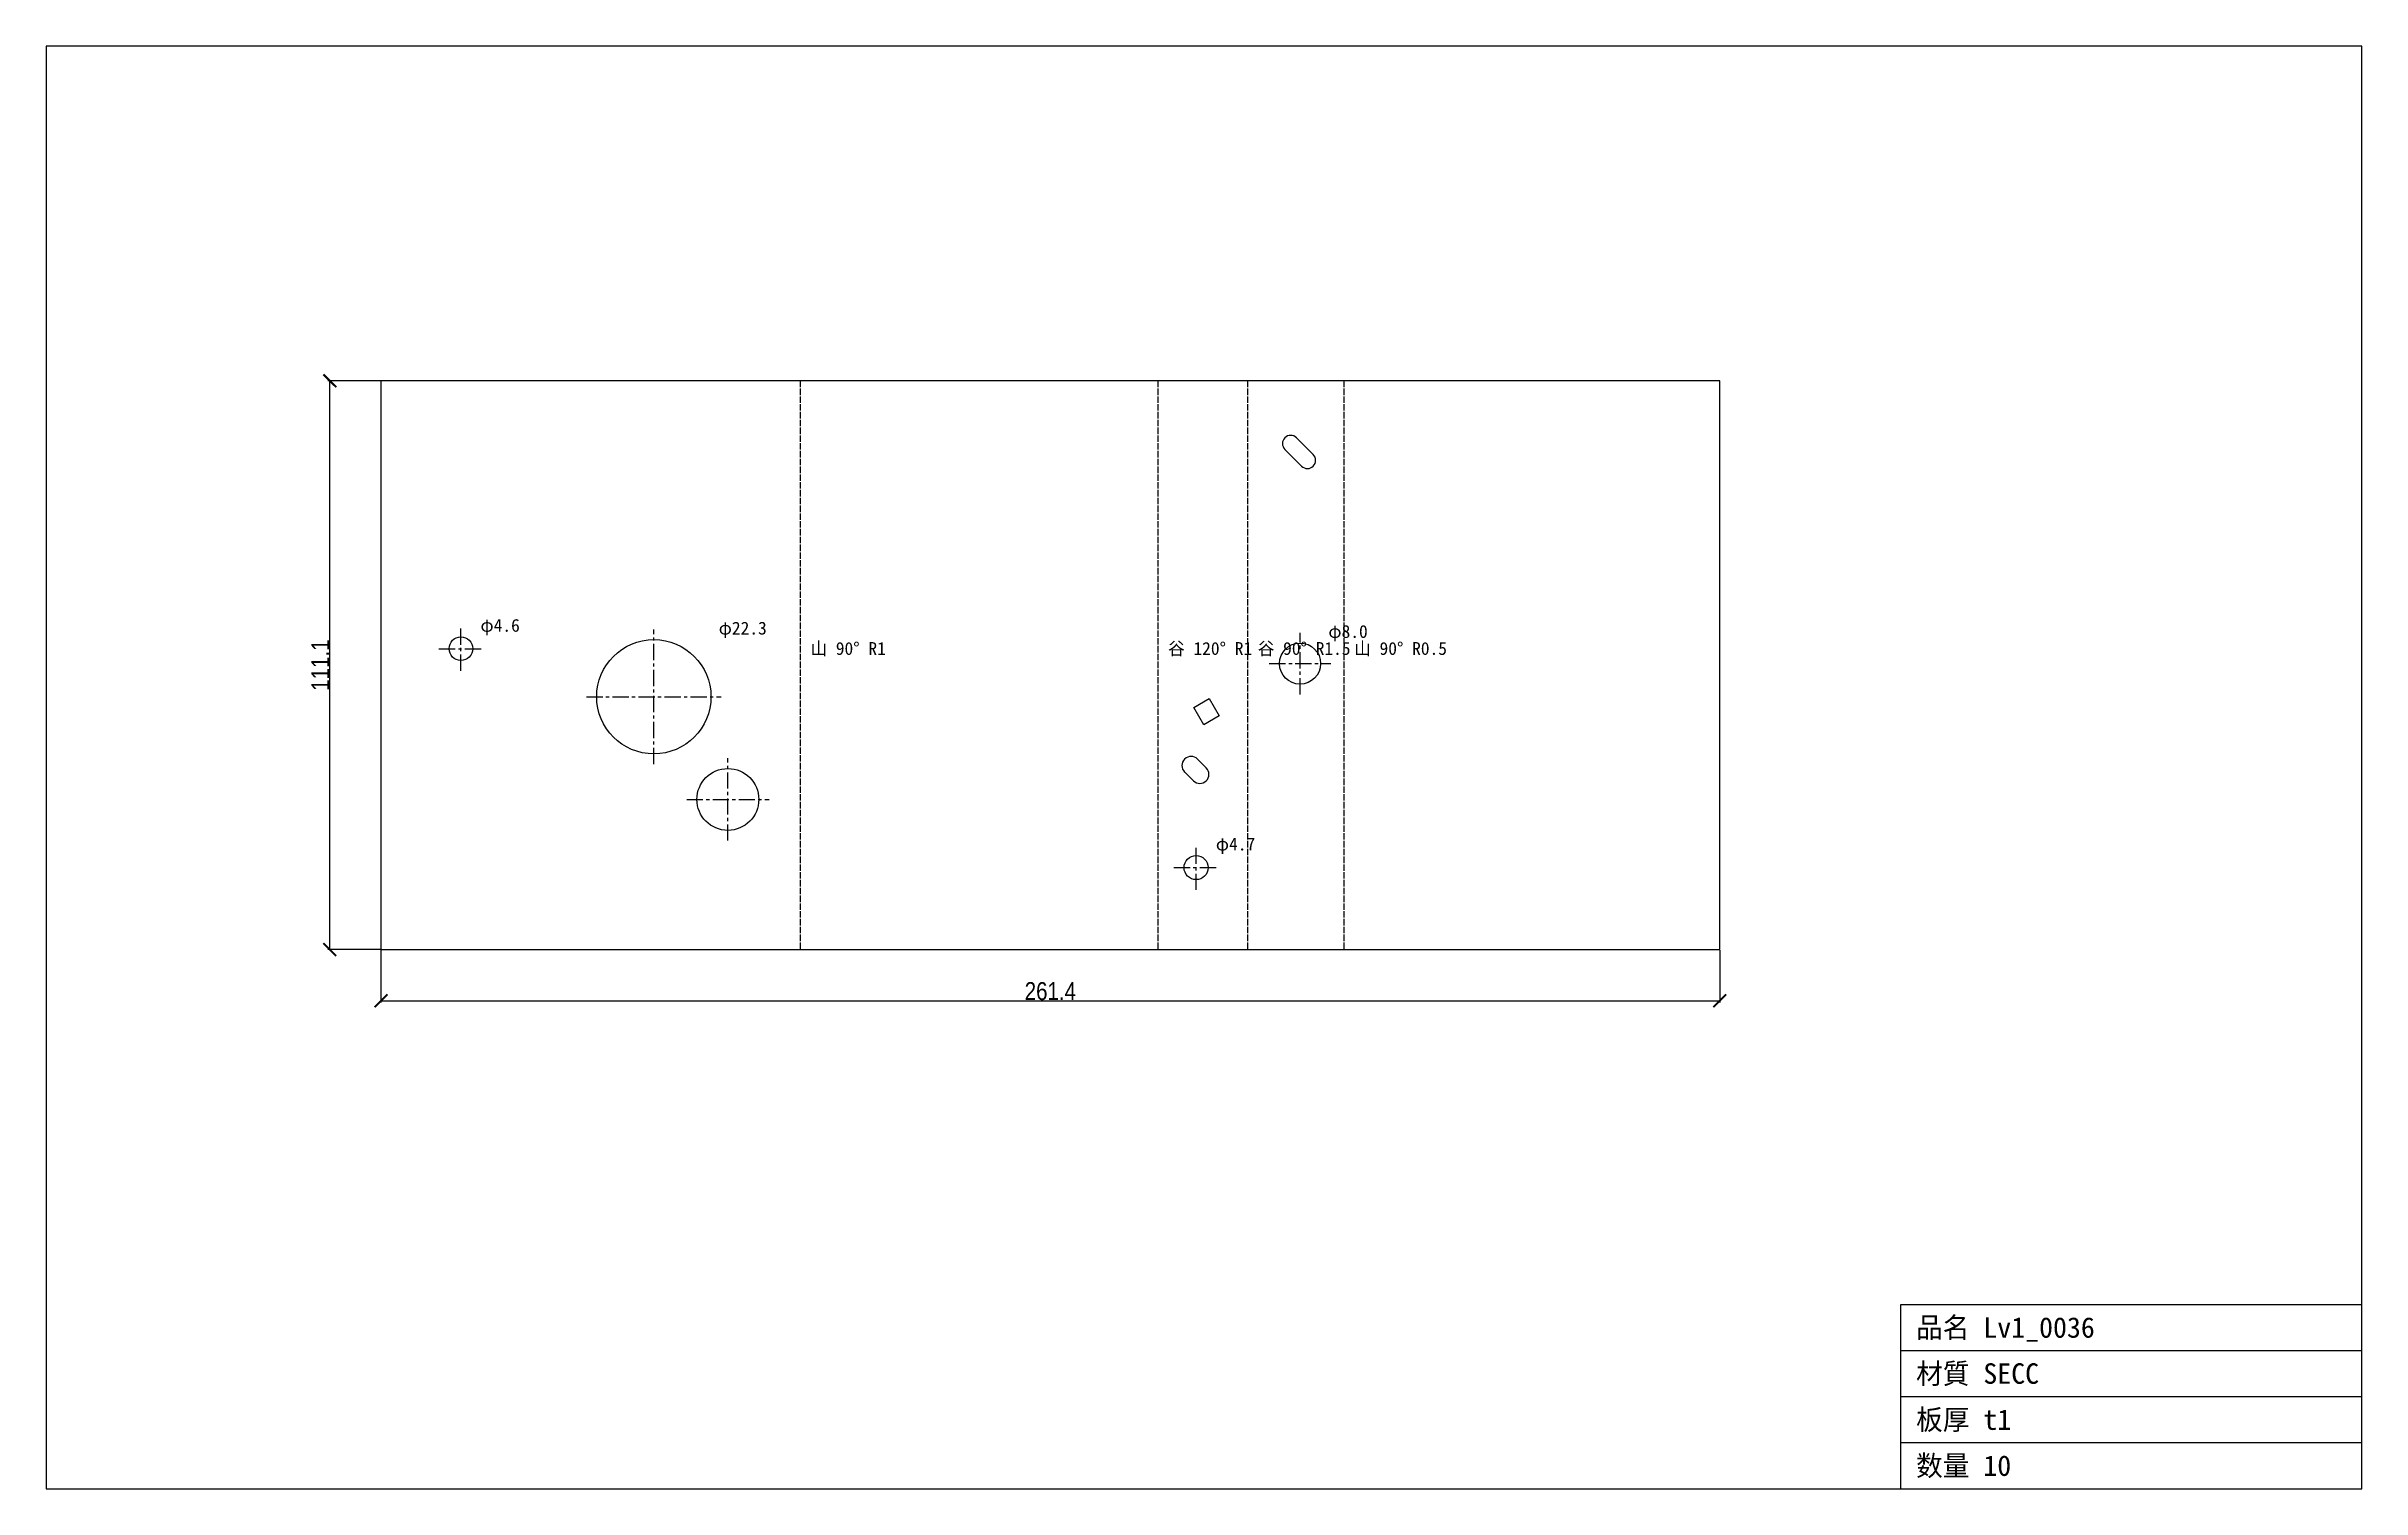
# Model space of a CAD drawing. Header units: millimetres. Extents: x -65 to 387, y -105 to 176.
import ezdxf

# ---------------------------------------------------------------- set-up
doc = ezdxf.new("R2010")
doc.units = ezdxf.units.MM
doc.linetypes.add('CENTER', pattern=[5.08, 3.175, -0.635, 0.635, -0.635])
doc.linetypes.add('DASHED', pattern=[1.524, 1.27, -0.254])
for name, color, linetype in [('BEND', 7, 'Continuous'), ('CENTER', 7, 'Continuous'), ('CUT', 7, 'Continuous'), ('DIM', 7, 'Continuous'), ('FRAME', 7, 'Continuous'), ('TEXT', 7, 'Continuous')]:
    doc.layers.add(name, color=color, linetype=linetype)
doc.styles.add('OpenSansCondensed-Light', font='OpenSansCondensed-Light.ttf')
doc.dimstyles.new('EZDXF', dxfattribs={"dimtxt": 0.25, "dimasz": 0.175, "dimexe": 0.375, "dimexo": 0.125, "dimgap": 0.1, "dimtad": 1, "dimlfac": 100, "dimzin": 12, "dimdsep": 46, "dimtxsty": 'OpenSansCondensed-Light', "dimblk": 'ARCHTICK', "dimcen": 2.5, "dimazin": 3, "dimtfac": 0.5, "dimtmove": 2, "dimatfit": 3})

# ---------------------------------------------------------------- blocks, each defined once
blk = doc.blocks.new('_ARCHTICK')
at = {"color": 0, "linetype": 'BYBLOCK', "const_width": 0.15}
blk.add_lwpolyline([(-0.5, -0.5), (0.5, 0.5)], dxfattribs=at)

msp = doc.modelspace()

# ---------------------------------------------------------------- linework, layer by layer
at = {"layer": 'BEND', "color": 4, "linetype": 'DASHED'}
for p, q in [((81.86, 111.13), (81.86, 0)), ((151.7, 111.13), (151.7, 0)), ((169.21, 111.13), (169.21, 0)), ((188.04, 111.13), (188.04, 0))]:
    msp.add_line(p, q, dxfattribs=at)
at = {"layer": 'CENTER', "color": 1, "linetype": 'CENTER'}
for p, q in [((15.61, 54.47), (15.61, 63.09)), ((53.28, 36.23), (53.28, 62.55)), ((179.47, 49.85), (179.47, 61.89)), ((11.3, 58.78), (19.92, 58.78)), ((173.45, 55.87), (185.49, 55.87)), ((40.12, 49.39), (66.44, 49.39)), ((67.73, 21.27), (67.73, 37.36)), ((59.69, 29.32), (75.78, 29.32)), ((159.17, 11.64), (159.17, 20.35)), ((154.81, 16), (163.52, 16))]:
    msp.add_line(p, q, dxfattribs=at)
at = {"layer": 'CUT'}
for p, q in [((261.42, 111.13), (0, 111.13)), ((0, 111.13), (0, 0)), ((261.42, 0), (261.42, 111.13)), ((178.75, 99.99), (182.04, 96.7)), ((179.77, 94.43), (176.48, 97.72)), ((158.74, 47.3), (161.74, 49.03)), ((160.7, 43.9), (158.74, 47.3)), ((163.7, 45.63), (160.7, 43.9)), ((161.74, 49.03), (163.7, 45.63)), ((159.44, 37.2), (161.16, 35.48)), ((158.65, 32.97), (156.93, 34.69)), ((0, 0), (261.42, 0))]:
    msp.add_line(p, q, dxfattribs=at)
for centre, radius in [((15.61, 58.78), 2.31), ((53.28, 49.39), 11.16), ((179.47, 55.87), 4.02), ((67.73, 29.32), 6.04), ((159.17, 16), 2.35)]:
    msp.add_circle(centre, radius, dxfattribs=at)
for centre, radius, start, end in [((177.62, 98.86), 1.6, 45, -135), ((180.91, 95.57), 1.6, -135, 45), ((158.19, 35.94), 1.78, 45, -135), ((159.9, 34.22), 1.78, -135, 45)]:
    msp.add_arc(centre, radius, start, end, dxfattribs=at)
at = {"layer": 'FRAME'}
for p, q in [((386.77, 176.48), (-65.35, 176.48)), ((-65.35, 176.48), (-65.35, -105.35)), ((386.77, -105.35), (386.77, 176.48)), ((296.77, -105.35), (296.77, -69.35)), ((296.77, -69.35), (386.77, -69.35)), ((296.77, -78.35), (386.77, -78.35)), ((296.77, -87.35), (386.77, -87.35)), ((296.77, -96.35), (386.77, -96.35)), ((-65.35, -105.35), (386.77, -105.35))]:
    msp.add_line(p, q, dxfattribs=at)

# ---------------------------------------------------------------- texts
at = {"layer": 'TEXT'}
for s, height, p in [('φ4.6', 2.5, (19.42, 62.09)), ('φ22.3', 2.5, (65.94, 61.55)), ('φ8.0', 2.5, (184.99, 60.89)), ('山 90° R1', 2.5, (83.86, 57.57)), ('谷 120° R1', 2.5, (153.7, 57.57)), ('谷 90° R1.5', 2.5, (171.21, 57.57)), ('山 90° R0.5', 2.5, (190.04, 57.57)), ('φ4.7', 2.5, (163.02, 19.35)), ('品名 Lv1_0036', 4, (299.77, -75.85)), ('材質 SECC', 4, (299.77, -84.85)), ('板厚 t1', 4, (299.77, -93.85)), ('数量 10', 4, (299.77, -102.85))]:
    msp.add_text(s, height=height, dxfattribs=at).set_placement(p)

# ---------------------------------------------------------------- dimensions: what is measured, and where the dimension line sits
at = {"layer": 'DIM'}
msp.add_linear_dim(base=(-10, 0), p1=(0, 0), p2=(0, 111.13), angle=90, dimstyle='EZDXF', override={"dimtxt": 3.5, "dimasz": 2.5, "dimdec": 1, "dimlfac": 1}, dxfattribs=at).render()
msp.add_linear_dim(base=(0, -10), p1=(0, 0), p2=(261.42, 0), dimstyle='EZDXF', override={"dimtxt": 3.5, "dimasz": 2.5, "dimdec": 1, "dimlfac": 1}, dxfattribs=at).render()

doc.saveas('drawing.dxf')
